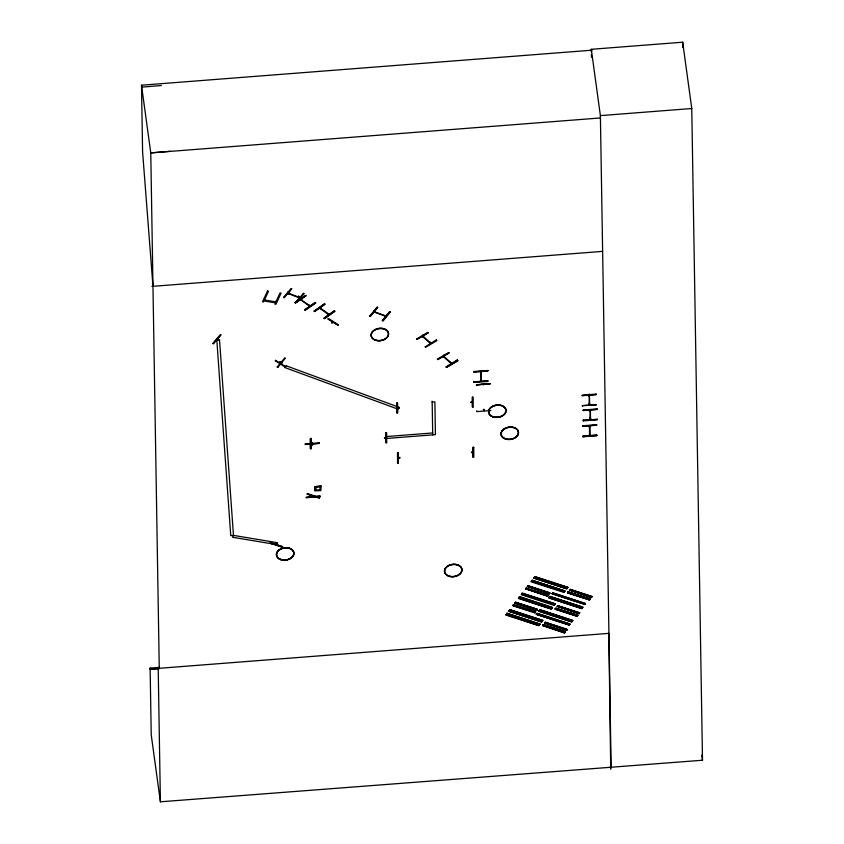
<?xml version="1.0" encoding="UTF-8"?>
<svg xmlns="http://www.w3.org/2000/svg" width="844" height="844" viewBox="0 0 844 844"><rect width="100%" height="100%" fill="white"/><g stroke="black" fill="none" stroke-linecap="round" stroke-linejoin="round"><path stroke-width="1.27" d="M476.47 384.737L490.417 383.64L476.459 384.885M476.902 411.608L490.86 410.532M483.148 384.991L483.76 384.569M483.992 409.329L484.224 410.754L483.506 409.372M582.181 395.551L596.138 394.464M583.12 410.395L597.077 409.308M582.687 426.146L596.645 425.081M281.01 362.477L279.607 362.477M305.264 444.313L319.232 443.29M473.864 371.877L487.821 370.854M299.873 297.605L298.502 297.552M282.234 547.134L270.112 543.093L282.255 547.091L282.55 546.617M270.418 542.65L282.624 546.701L270.418 542.65L270.112 543.167M589.703 404.92L589.418 395.298L589.091 405.067M590.515 410.891L589.766 411.049L589.872 410.047M590.083 426.663L589.376 426.895L589.439 425.819M312.881 496.641C312.375 494.32 314.59 496.536 312.702 497.158L312.976 496.114M481.101 371.529L481.238 372.51L480.479 372.468M328.97 314.707L327.915 314.052L328.59 313.768M328.295 313.704L329.192 314.274M275.587 360.377L285.662 366.57L285.156 366.897M300.58 299.652L301.994 300.053L300.97 299.303M301.899 299.936L301.319 300.242M308.682 304.874L308.872 305.644M310.075 305.95L300.738 299.736M589.281 394.232L588.954 396.321L588.795 394.264M589.872 419.004L590.578 418.772L590.568 419.711L590.357 410.11L589.956 419.679M589.397 426.79L589.998 425.809L590.083 435.515L590.209 434.723L589.481 434.628L589.597 435.652M311.9 444.999L312.575 443.986L311.974 444.957M480.468 371.782L480.479 370.6M481.175 372.415L480.552 372.457M480.531 380.528L481.238 380.296L481.228 381.235L480.964 370.558M480.605 380.517L481.238 380.475M505.894 614.854L506.432 614.137L539.4 624.908L538.862 625.626L505.894 614.854L538.883 625.626M506.421 614.179L539.358 625.024M506.558 613.978L507.096 613.261L540.054 624.075L539.527 624.75L506.558 613.978L507.096 613.261M508.679 611.225L509.217 610.507L542.175 621.279L541.648 621.996L508.679 611.225L541.658 621.996M542.164 621.321L509.217 610.507M509.343 610.349L509.881 609.621L542.84 620.393L542.312 621.11L509.343 610.349L542.323 621.121M513.184 605.275L513.637 604.652L513.321 605.127L535.307 612.301M515.462 602.31L537.47 609.452L536.678 610.486L514.829 602.806L537.185 609.843L515.146 602.711L515.494 602.236L537.48 609.421L515.294 602.331M518.448 598.301L518.986 597.584L551.944 608.355L551.417 609.073L518.448 598.301L551.427 609.073M552.345 607.596L519.387 596.824L552.166 608.102L519.134 597.425L519.651 596.708L552.609 607.48L552.081 608.197M554.856 604.557L555.394 603.84L522.098 593.047L521.887 593.796L554.909 604.536M547.429 596.297L525.527 588.669L547.724 595.906L548.178 595.284L526.181 588.099L525.538 588.785L547.724 595.906L547.408 596.339L547.735 595.875M526.181 588.099L525.844 588.584L547.851 595.748M527.373 586.253L549.244 593.933L527.373 586.411L549.571 593.48L550.024 592.868L527.859 585.757L549.855 592.942M549.708 593.332L527.985 585.768M531.868 580.366L564.836 591.138M565.153 590.969L532.11 580.292L564.9 591.043M566.946 588.384L566.757 588.89L533.777 578.119L533.978 577.612M567.611 587.498L567.421 588.015L534.442 577.243L534.642 576.726M534.98 612.522L512.973 605.391L535.17 612.459L534.822 612.913L535.623 611.837L513.585 604.747M536.225 614.316L569.194 625.087M571.979 621.448L571.789 621.965L538.799 611.193L539.01 610.676M572.643 620.572L572.454 621.078L539.464 610.307L539.675 609.801M539.548 624.75L540.054 624.075M549.222 593.933L549.581 593.448L527.373 586.411M582.001 608.134L581.811 608.64L548.822 597.869L549.033 597.362M582.666 607.247L582.476 607.764L549.486 596.993L549.697 596.486M542.597 625.731L564.583 632.916L542.724 625.235L565.079 632.272L543.082 625.087M543.209 624.75L565.374 631.85L543.388 624.665L542.724 625.393L564.931 632.441L564.573 632.916M551.807 593.733L584.776 604.504M543.378 624.697L565.322 631.945M552.472 592.847L585.441 603.618M566.778 630.046L544.58 622.967L566.778 630.046L567.231 629.424L545.245 622.239L544.886 622.724L566.883 629.909M545.245 622.239L567.179 629.519M554.191 605.443L554.73 604.726L521.497 594.071M555.12 609.157L577.148 616.289L555.099 609.157L555.901 608.091L577.718 615.36M579.29 613.472L557.093 606.393L557.757 605.665L579.733 612.881L579.005 613.862L557.093 606.235L579.385 613.335M557.578 605.749L579.427 613.314M564.235 591.929L531.266 581.157M567.484 592.773L589.481 599.957L567.432 592.836L567.79 592.361M589.418 600.021L589.777 599.535L567.569 592.499L568.234 591.771L590.22 598.955L568.054 591.855M569.637 589.967L570.09 589.344L592.077 596.529L591.285 597.594L591.633 597.119L569.426 589.914L591.327 597.541M570.08 589.376L592.045 596.602M569.267 624.993L536.299 614.221M569.932 624.117L536.963 613.345M577.096 616.342L577.897 615.276L555.732 608.176M577.549 615.761L555.542 608.577L577.676 615.413M589.903 599.419L567.906 592.235L589.872 599.43L590.22 598.955M416.862 339.299L428.108 332.705M437.719 359.407L448.955 352.845M448.628 352.602L449.082 353.014L437.793 359.597L437.34 359.185L448.66 352.57M422.39 336.281L423.118 337.083L423.646 336.651L422.475 336.355L430.524 343.592C432.107 342.78 428.193 342.548 430.609 343.666M429.607 342.158L429.754 343.065M443.216 356.506L444.155 357.234M443.353 356.601L451.308 363.732M450.453 362.287L451.466 363.806M451.783 363.447L443.722 356.263L443.585 355.303M295.442 302.891L305.939 295.674M314.137 311.151L314.622 311.563L325.003 304.251L324.486 303.84L314.105 311.193L324.486 303.861M314.527 311.404L324.866 304.093M310.423 448.702L310.413 438.796L310.423 448.702L311.204 448.649L311.056 438.258M396.786 403.042L397.566 403.01L397.64 412.843L396.859 412.906L396.786 403.063L396.87 412.843M397.503 412.769L397.366 402.957M397.566 463.071L398.294 463.082L398.051 452.743M397.513 463.124L397.503 453.228L398.146 452.69M398.157 463.008L398.083 453.165M283.563 297.394L291.096 288.553L291.739 288.859L284.217 297.668L283.605 297.373M284.101 297.542L291.623 288.722M212.867 343.571L220.273 334.688L220.928 334.973L213.532 343.846L212.867 343.592L220.811 334.846M369.788 316.036L370.453 316.3L377.753 307.395L377.099 307.111L369.788 316.057M370.326 316.173L377.574 307.269M277.454 543.958C275.766 545.836 278.699 543.177 276.843 543.747M280.524 363.353L281.959 362.709L280.947 363.574M509.164 610.613L541.911 621.395M513.416 604.8L535.613 611.868M514.724 603.281L536.742 610.423M521.719 594.06L521.223 594.672L554.244 605.422M534.041 577.518L567.01 588.289M534.706 576.642L567.928 587.34M537.006 610.075L514.829 602.964M536.742 613.915L569.742 624.623M538.862 611.161L571.852 621.87M539.073 610.592L572.042 621.363M548.167 595.315L525.97 588.247M548.885 597.847L581.875 608.556M549.096 597.267L582.065 608.039M539.59 624.729L506.653 613.894M544.77 622.904L566.461 630.479L566.788 630.014M552.166 608.102L519.113 597.425L519.651 596.708M555.384 603.893L522.098 593.279M564.457 591.918L531.488 581.147M569.426 590.072L591.433 597.214M569.784 589.766L591.749 596.993M572.707 620.477L539.738 609.706M555.236 608.819L577.444 615.898L555.289 608.756M579.733 612.881L557.536 605.813M582.729 607.163L549.76 596.391M310.159 306.077L309.147 305.317M312.227 496.884L312.892 497.105M313.43 496.388L312.881 495.65L312.808 496.441M312.723 443.786L312.618 442.752M397.598 407.757L398.969 408.032M385.877 438.142L384.453 438.268L384.653 437.741M398.252 457.997L398.41 456.91M399.518 458.345L399.708 457.195M472.313 402.345L470.994 402.43M472.967 452.584L471.458 452.3L473.009 452.184M312.28 497.021L312.839 496.219M277.465 543.842L276.347 544.612M319.633 497.675L319.254 498.203L307.121 494.162L307.501 493.645L319.633 497.696L307.205 493.972M374.968 312.48C376.477 311.9 373.175 312.829 374.419 310.719M384.758 315.983L385.919 315.878M383.007 320.857L390.244 311.869L383.007 320.857L382.353 320.614L389.717 311.615L382.416 320.509M217.478 339.299L218.543 339.699M280.018 361.992L279.564 362.392L280.746 362.783M285.166 358.352L277.834 367.309L277.18 367.066L284.639 358.088L285.23 358.447L284.576 358.204M288.827 293.912L289.365 293.48L287.973 293.459L299.609 297.911M298.428 297.499L298.713 296.181M296.033 302.057L303.661 293.343L295.97 302.163L296.624 302.416L304.156 293.596L303.502 293.353M281.812 362.899L280.968 363.479M331.776 322.746L332.768 322.018L331.787 322.788M397.746 407.747L399.106 407.599M399.518 457.849L398.547 457.923M399.666 458.239L398.252 458.334M314.643 486.682L321.058 486.091L314.643 486.682L314.717 490.881L320.91 490.564L321.058 486.091M275.735 360.335L275.186 360.768L285.114 367.003M280.63 363.268L281.864 362.793M332.125 322.999L333.116 322.229M483.633 410.279L483.359 409.435M320.298 307.838C318.452 308.63 322.872 309.031 319.992 307.775M323.959 318.23L334.382 310.835L324.033 318.199L324.476 318.599L334.857 311.299L334.34 310.93M334.804 311.193L324.476 318.599M534.896 576.652L567.896 587.403M534.231 577.539L567.231 588.279M549.275 597.288L582.286 608.028M539.253 610.602L572.264 621.353M537.143 613.356L570.175 624.043M536.478 614.242L569.51 624.919M551.87 608.492L518.722 597.71M542.798 620.509L509.544 609.832L542.576 620.519M582.909 607.174L549.95 596.402M572.886 620.498L539.917 609.727M308.777 305.57L309.389 305.422M315.698 302.869L305.243 310.181L315.751 302.964L315.234 302.585M589.08 403.97L589.017 404.867M589.028 404.107L589.692 404.033L589.576 404.93M589.819 410.944L590.431 410.036M590.578 418.951L589.967 418.93L590.03 419.879M589.534 434.702L590.135 434.723M312.512 444.946L312.575 444.155M429.702 342.843L430.377 342.706M425.207 346.757L425.619 347.253L436.907 340.67L436.38 339.71M450.548 362.983L451.234 362.836M450.633 363.057L451.171 362.878M457.29 359.945L446.117 367.013M446.476 367.393L457.754 360.789L446.476 367.393L446.022 366.982L457.342 360.314M374.23 311.689L374.377 310.771M590.378 411.102L590.283 410.416M328.063 318.842L337.98 325.077M385.687 316.3L374.092 312.048M298.681 297.151L298.554 296.181M309.716 306.34L308.862 305.781M443.638 356.189L443.796 355.303M159.326 667.372L150.126 668.079L150.295 669.324L159.263 668.29L150.77 152.901L141.497 85.202L592.15 50.176M141.76 87.132L161.362 85.518M170.372 151.276L150.77 152.901L600.105 117.981M591.349 51.927L591.306 49.3L682.68 42.2L691.764 108.517L702.503 760.233L160.402 801.8L151.224 734.786L150.126 668.079M611.13 767.333L600.39 115.617L691.764 108.517M151.909 286.401L602.563 251.375M432.719 434.871L432.17 402.092L434.892 401.881L435.43 434.66L386.172 438.49L386.141 436.57L432.687 432.961M582.36 406.133L582.36 405.595L596.318 405.025M583.299 420.839L597.267 419.869L597.236 419.246M596.824 435.093L582.845 436.105L582.866 436.728L596.835 435.641L596.813 435.093L582.856 436.253M596.824 435.62L582.866 436.728M160.402 801.8L158.208 668.29L159.263 668.205M158.208 668.385L608.851 633.359L610.718 769.158L610.36 766.574M150.295 669.324L159.495 668.606M476.449 384.843L490.427 383.693M487.916 380.876L473.927 381.826L473.959 382.448L487.916 381.425L487.916 380.876L473.938 381.963L473.874 381.34M470.952 402.05L472.207 401.955M470.952 402.398L472.207 402.303M399.012 408L397.598 408.095M473.167 406.956L472.387 407.04L472.323 397.197L473.073 397.091L473.094 406.913M386.584 432.877L386.731 442.783L385.961 442.836L385.961 432.856L386.657 432.94L385.887 433.004M310.349 438.869L311.13 438.806M384.516 437.857L385.771 437.762M384.516 438.194L385.771 438.099M473.157 447.352L473.748 447.383L473.822 457.226L473.041 457.279L473.051 447.288L473.125 457.131M472.967 447.436L473.748 447.383M471.606 452.289L472.862 452.194M398.4 457.986L399.803 457.881M471.606 452.637L472.862 452.542M306.14 497.2L320.108 496.114L320.119 496.662L306.15 497.654L320.087 496.04M422.876 336.134L430.894 343.255M312.291 442.393L312.713 443.448M585.504 603.523L552.725 592.773M513.194 605.243L512.836 605.728L534.885 612.849M507.022 613.398L539.801 624.149M472.503 397.113L472.471 406.892M288.3 292.14L288.437 293.111L287.973 292.14M299.282 297.911L298.47 297.594M480.69 381.404L480.616 371.56L481.175 371.729M534.526 577.148L567.495 587.92M533.862 578.034L566.83 588.806M567.611 592.435L589.766 599.567M530.992 581.748L564.045 592.435M552.06 593.649L585.092 604.336M549.581 596.898L582.539 607.669M521.434 594.165L554.466 604.842M518.649 597.795L551.617 608.566M539.559 610.223L572.517 620.994M506.769 613.472L539.738 624.244M389.654 311.721L390.308 311.932M386.003 315.972L374.346 311.742L374.092 310.729M279.818 362.034L280.883 362.435M288.237 293.153L299.662 297.468M287.867 293.512L289.207 293.469M275.925 301.435L275.112 301.297M265.354 299.683L264.531 299.557M309.558 306.214L300.696 299.62M218.501 339.562L217.119 339.657M320.372 308.714L320.889 308.345M328.664 314.643L319.771 308.208M423.076 336.978L423.582 336.682M443.923 357.118L444.493 356.79M423.076 336.134L422.654 335.089M277.834 367.309L277.243 366.961M320.087 307.849L329.234 314.379M305.243 310.181L304.726 309.801L315.276 302.5L304.853 309.832M457.764 360.81L457.226 359.85M425.271 346.873L436.443 339.805M386.035 442.699L386.067 432.919M589.523 435.462L589.439 425.925M701.786 755.032L702.503 760.233M591.306 49.3L600.39 115.617M596.138 394.106L582.17 395.182L582.191 395.752L596.159 394.675L596.138 394.106M589.798 410.448L589.893 411.144M590.367 417.885L590.505 418.856M589.882 417.928L590.019 418.888M583.215 419.848L583.299 420.924M609.948 700.066L610.033 700.625M476.818 410.785L476.892 411.334M429.997 341.925L430.092 342.622M432.065 401.269L432.17 402.092M311.32 442.467L311.309 443.543L311.035 442.594M288.099 292.193L288.395 293.163M582.349 405.658L596.307 404.571M152.975 286.316L142.594 151.909L141.497 85.202M682.68 42.2L682.764 47.464M591.391 54.554L591.433 57.181M315.54 488.022L315.994 489.71L318.336 490.132L320.224 488.855L320.319 487.948L318.705 486.735L315.54 488.022M416.493 339.003L416.947 339.457L428.235 332.874L427.781 332.42L416.514 339.014M295.031 302.616L295.537 303.038L306.034 295.822L305.528 295.4L295.052 302.627M311.014 438.68L311.003 448.597L311.014 438.68M267.464 291.043L262.547 301.772L263.507 301.93L263.95 300.96L275.461 302.869L274.891 304.114L275.946 304.294L281.063 293.1L280.008 292.931L275.904 301.899L264.499 300.01L268.519 291.212L267.464 291.043M233.471 535.381L232.606 537.259L276.737 544.623L277.602 542.745L233.471 535.381L230.76 535.666L216.802 339.984L219.514 339.699L233.471 535.381M286.253 365.811L284.818 367.541L397.957 409.129L399.391 407.399L286.253 365.811M328.527 318.578L327.978 319L337.906 325.235L338.455 324.813L328.527 318.578M597.088 408.939L583.12 410.005L583.13 410.574L597.098 409.488L597.088 408.939M597.257 419.32L583.278 420.333L597.246 419.384M596.645 424.711L582.676 425.777L582.698 426.347L596.655 425.26L596.645 424.711M487.832 370.484L473.864 371.487L473.874 372.056L487.843 371.033L487.832 370.484M319.243 442.921L305.264 443.923L305.285 444.493L319.243 443.469L319.243 442.921M493.065 416.915A8.714 6.087 -7.8 0 0 505.978 410.617A8.767 6.119 -7.8 0 0 492.864 406.312A8.767 6.119 -7.8 0 0 493.033 416.947A8.767 6.119 -7.8 0 0 506.031 410.617A8.714 6.087 -7.8 0 0 492.885 406.333A8.714 6.087 -7.8 0 0 493.065 416.915M493.001 416.704A8.767 6.119 -7.8 0 0 505.999 410.374A8.767 6.119 -7.8 0 0 492.822 406.069A8.767 6.119 -7.8 0 0 493.001 416.704M375.612 340.237A8.714 6.087 -7.8 0 0 388.525 333.939A8.714 6.087 -7.8 0 0 375.432 329.656A8.767 6.119 -7.8 0 0 375.58 340.269A8.767 6.119 -7.8 0 0 388.578 333.939A8.767 6.119 -7.8 0 0 375.401 329.635A8.714 6.087 -7.8 0 0 375.612 340.237M375.548 340.026A8.767 6.119 -7.8 0 0 388.546 333.697A8.767 6.119 -7.8 0 0 375.369 329.392A8.767 6.119 -7.8 0 0 375.548 340.026M505.545 438.975A8.714 6.087 -7.8 0 0 518.469 432.677A8.767 6.119 -7.8 0 0 505.345 428.372A8.767 6.119 -7.8 0 0 505.524 439.017A8.767 6.119 -7.8 0 0 518.522 432.677A8.714 6.087 -7.8 0 0 505.377 428.404A8.714 6.087 -7.8 0 0 505.545 438.975M505.493 438.774A8.767 6.119 -7.8 0 0 518.49 432.434A8.767 6.119 -7.8 0 0 505.313 428.13A8.767 6.119 -7.8 0 0 505.493 438.774M280.936 559.667A8.714 6.087 -7.8 0 0 293.86 553.369A8.714 6.087 -7.8 0 0 280.757 549.085A8.714 6.087 -7.8 0 0 280.936 559.667A8.767 6.119 -7.8 0 0 293.912 553.358A8.767 6.119 -7.8 0 0 280.736 549.054A8.767 6.119 -7.8 0 0 280.904 559.699M280.873 559.456A8.767 6.119 -7.8 0 0 293.87 553.115A8.767 6.119 -7.8 0 0 280.704 548.811A8.767 6.119 -7.8 0 0 280.873 559.456M448.966 576.22A8.714 6.087 -7.8 0 0 461.89 569.922A8.714 6.087 -7.8 0 0 448.786 565.638A8.767 6.119 -7.8 0 0 448.934 576.252A8.767 6.119 -7.8 0 0 461.942 569.911A8.767 6.119 -7.8 0 0 448.765 565.607A8.714 6.087 -7.8 0 0 448.966 576.22M448.902 576.009A8.767 6.119 -7.8 0 0 461.9 569.668A8.767 6.119 -7.8 0 0 448.734 565.364A8.767 6.119 -7.8 0 0 448.902 576.009"/></g></svg>
